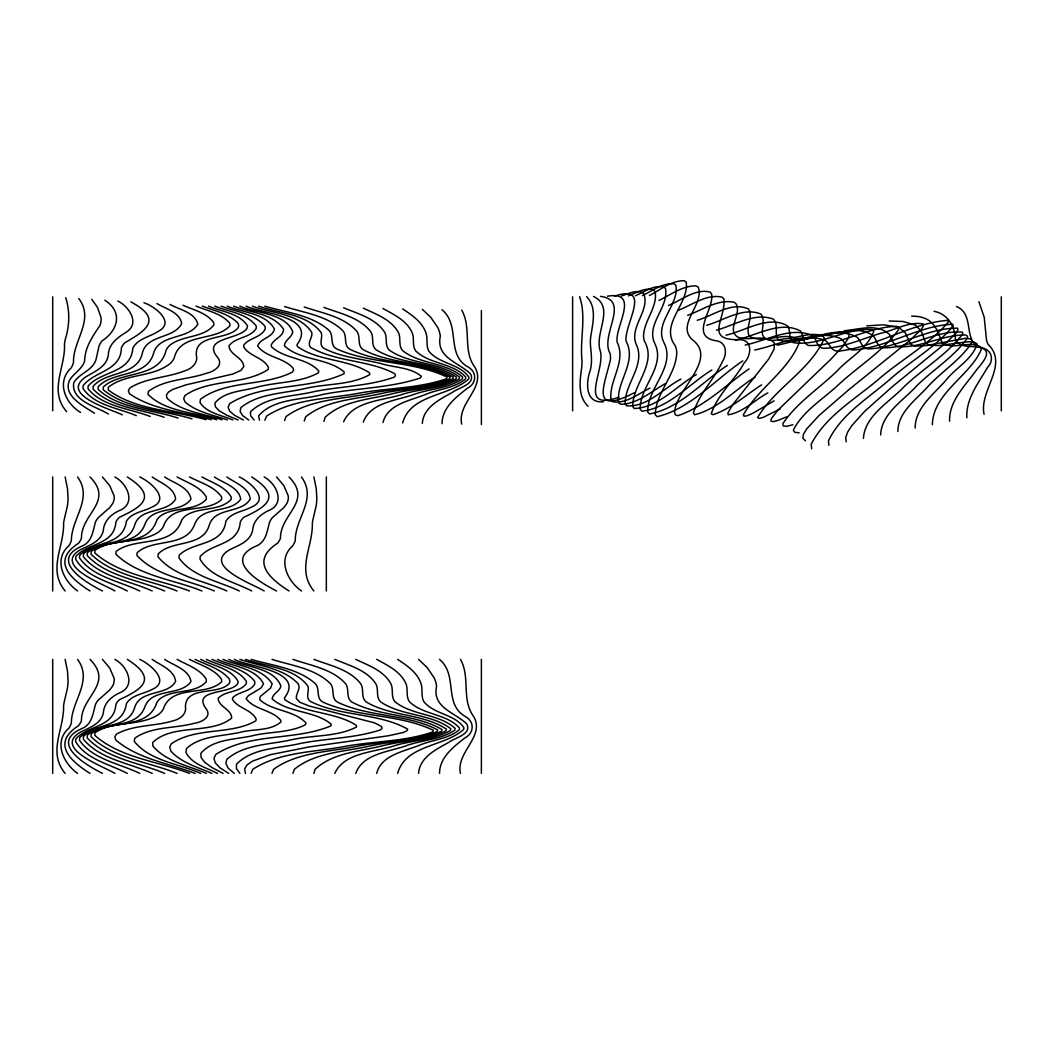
<?xml version="1.0" encoding="UTF-8"?>
<svg xmlns="http://www.w3.org/2000/svg" width="1054" height="1054" viewBox="0 0 1054 1054"><rect width="100%" height="100%" fill="white"/><g stroke="black" fill="none" stroke-linecap="round" stroke-linejoin="round"><path stroke-width="1.5" d="M461.705 424.116C457.001 402.892 486.434 387.49 475.011 367.398C462.311 350.613 471.915 328.071 461.705 310.1M460.453 773.399C455.75 752.161 485.183 736.759 473.76 716.68C461.059 699.882 470.664 677.353 460.453 659.382M442.021 423.721C442.087 407.674 456 397.239 467.423 388.215C476.448 383.854 477.251 372.536 468.635 367.306C445.275 354.855 461.112 325.778 442.021 309.718M439.518 773.399C439.571 757.352 453.497 746.904 464.906 737.892C473.944 733.518 474.735 722.201 466.131 716.97C442.772 704.533 458.609 675.443 439.518 659.382M422.338 423.339C423.405 407.187 440.098 399.242 452.522 392.299C458.49 387.74 476 384.183 470.519 373.88C458.569 362.194 435.737 357.688 440.322 336.2A28.366 28.366 0 0 0 437.858 327.662L430.796 317.359L422.338 309.323M418.583 773.399C419.65 757.246 436.343 749.302 448.767 742.359C454.722 737.8 472.232 734.243 466.764 723.94C454.801 712.254 431.969 707.748 436.567 686.259A28.366 28.366 0 0 0 434.09 677.722L427.041 667.419L418.583 659.382M402.654 422.944C410.599 394.025 449.505 396.475 468.687 378.953L468.925 377.24C459.847 363.617 439.083 363.986 428.846 351.166C425.711 345.646 428.069 338.98 426.014 333.143C422.338 322.023 411.956 315.08 402.654 308.927M397.648 773.399C405.579 744.48 444.498 746.93 463.668 729.408L463.905 727.695C454.827 714.059 434.064 714.441 423.827 701.621C420.704 696.101 423.062 689.435 421.007 683.598C417.331 672.478 406.949 665.535 397.648 659.382M382.971 422.549C387.503 403.932 410.981 400.52 426.238 394.17C439.096 388.939 454.682 388.056 465.512 378.926L465.802 377.213C453.167 362.839 429.479 364.341 415.698 350.863C411.851 345.554 414.709 338.545 412.167 332.761C406.857 320.64 393.932 314.553 382.971 308.532M376.713 773.399C381.245 754.783 404.71 751.37 419.966 745.02C432.825 739.789 448.411 738.907 459.241 729.776L459.531 728.064C446.896 713.677 423.207 715.192 409.439 701.714C405.579 696.391 408.438 689.395 405.909 683.598C400.599 671.49 387.661 665.403 376.713 659.382M363.287 422.153C370.455 401.943 397.661 400.612 415.197 393.972C430.678 388.728 448.661 388.254 462.337 378.913L462.68 377.2C446.435 362.26 419.887 364.539 402.562 350.56C398.017 345.488 401.324 338.097 398.333 332.379C391.179 319.402 375.922 314.158 363.287 308.15M355.765 773.399C362.932 753.175 390.138 751.858 407.687 745.204C423.155 739.961 441.139 739.5 454.814 730.145L455.17 728.433C438.925 713.492 412.364 715.771 395.039 701.793C390.494 696.72 393.801 689.329 390.81 683.611C383.656 670.634 368.399 665.39 355.765 659.382M343.604 421.771C353.077 400.336 384.657 400.704 404.169 393.774C422.272 388.531 442.654 388.373 459.149 378.887L459.57 377.174C439.716 361.812 410.283 364.631 389.427 350.244C384.223 345.435 387.925 337.636 384.486 331.984C375.356 318.295 357.952 313.815 343.604 307.755M334.829 773.399C344.302 751.963 375.883 752.332 395.395 745.402C413.497 740.158 433.879 740 450.387 730.514L450.796 728.801C430.954 713.439 401.521 716.259 380.652 701.885C375.448 697.063 379.15 689.263 375.711 683.624C366.594 669.922 349.19 665.443 334.829 659.382M323.921 421.376L325.172 417.252C343.143 400.375 370.297 399.545 393.142 393.577C413.866 388.359 436.672 388.425 455.974 378.86L456.448 377.148C433.023 361.456 400.665 364.644 376.291 349.941C370.441 345.409 374.499 337.175 370.639 331.602C359.467 317.307 340.047 313.499 323.921 307.36M313.894 773.399L315.146 769.275C333.117 752.398 360.27 751.568 383.116 745.6C403.84 740.382 426.646 740.435 445.947 730.883L446.422 729.17C422.997 713.479 390.639 716.667 366.265 701.964C360.415 697.432 364.473 689.197 360.613 683.624C349.441 669.33 330.021 665.522 313.894 659.382M304.237 420.981L305.647 416.87C326.753 399.624 356.515 399.4 382.101 393.379C405.474 388.188 430.73 388.439 452.798 378.847L453.325 377.134C426.343 361.166 391.021 364.618 363.143 349.638C356.7 345.383 361.074 336.713 356.792 331.219C343.538 316.437 322.168 313.196 304.237 306.964M292.959 773.399L294.369 769.288C315.475 752.042 345.238 751.818 370.824 745.797C394.183 740.606 419.452 740.843 441.521 731.252L442.048 729.552C415.065 713.584 379.743 717.023 351.865 702.043C345.422 697.801 349.796 689.132 345.514 683.638C332.26 668.855 310.89 665.601 292.959 659.382M284.554 420.586L286.121 416.475C310.35 398.979 342.721 399.229 371.074 393.182C397.068 388.03 424.802 388.425 449.623 378.821L450.203 377.108C419.676 360.916 381.364 364.552 350.007 349.322C342.985 345.369 347.622 336.252 342.945 330.837C327.583 315.647 304.329 312.88 284.554 306.569M272.024 773.399L273.592 769.288C297.821 751.779 330.192 752.029 358.544 745.982C384.539 740.83 412.272 741.226 437.094 731.621L437.673 729.921C407.147 713.729 368.834 717.366 337.478 702.135C330.455 698.17 335.093 689.052 330.416 683.651C315.054 668.447 291.8 665.68 272.024 659.382M264.87 420.203L266.596 416.093C293.921 398.399 328.901 399.044 360.046 392.984C388.662 387.872 418.886 388.399 446.448 378.794L447.094 377.095C413.049 360.705 371.693 364.473 336.872 349.019C329.296 345.343 334.158 335.778 329.111 330.455C311.615 314.922 286.517 312.564 264.87 306.187M251.089 773.399L252.802 769.288C280.14 751.594 315.106 752.24 346.252 746.179C374.881 741.067 405.105 741.594 432.654 731.99L433.299 730.29C399.255 713.901 357.899 717.669 323.091 702.214C315.515 698.552 320.376 688.973 315.317 683.651C297.834 668.117 272.722 665.759 251.089 659.382M742.78 360.903C715.06 379.506 690.541 408.741 657.274 416.659L655.232 414.868C655.654 392.615 675.785 375.382 676.773 352.945A18.234 18.234 0 0 0 675.166 345.62C659.211 324.316 689.619 303.578 686.18 281.971L684.099 280.693C671.2 280.707 660.384 289.837 649.383 295.502M727.313 365.435C702.214 381.601 679.804 408.438 649.58 413.932L647.723 412.061C646.906 388.228 676.128 366.963 664.046 342.774C653.651 322.84 679.487 305.12 675.864 285.252L673.967 283.816C662.413 282.735 652.347 290.917 642.413 295.621M749.051 368.887C725.929 384.908 704.968 406.475 677.933 415.671L675.351 414.868L674.586 412.351C675.574 389.585 718.525 359.151 692.214 339.625C675.904 324.395 704.797 304.329 698.209 287.044L695.838 285.845C682.294 285.858 670.673 294.751 658.961 300.456M711.845 369.98C689.382 383.709 668.987 408.161 641.886 411.205L640.213 409.255C639.435 386.726 665.904 366.608 654.903 343.723C645.443 324.606 668.974 307.61 665.535 288.546L663.836 286.952C653.704 284.791 644.31 291.958 635.43 295.739M755.31 376.871C735.481 389.413 717.814 409.031 694.599 414.749L693.413 413.063C698.855 393.998 714.204 379.453 722.412 361.522C726.97 354.658 727.023 343.117 717.366 341.009C688.157 337.003 714.006 310.35 711.687 294.211L710.251 292.129C695.574 288.137 681.556 300.298 668.539 305.423M696.378 374.513C676.576 385.843 658.065 407.924 634.192 408.478L632.703 406.449C632.571 384.288 657.367 363.485 644.389 341.074A17.931 17.931 0 0 1 643.599 334.579C644.771 319.718 657.551 306.991 655.206 291.839L653.691 290.087C645.101 286.899 636.287 292.946 628.447 295.858M761.581 384.868C745.692 395.052 731.16 408.754 712.978 414.696L711.266 413.814C717.471 394.67 734.361 380.573 744.111 363.024C751.607 355.488 753.123 339.164 738.933 339.665C703.835 340.442 725.877 318.795 724.006 299.178L722.28 297.215C706.773 293.473 692.004 305.12 678.104 310.377M680.897 379.058C663.809 388.017 646.985 407.7 626.484 405.75L625.193 403.642C624.719 383.287 646.286 364.513 635.984 343.867C629.449 326.345 650.621 310.087 643.559 293.223C636.616 289.139 628.303 293.855 621.465 295.976M767.852 392.852C754.848 399.94 743.07 412.47 728.156 414.789L727.932 412.891L732.635 404.828L768.814 358.874L774.137 349.045L774.4 342.919C764.98 333.512 749.407 341.615 737.8 337.161C726.18 329.612 741.673 314.566 736.311 304.145L734.309 302.3C717.985 298.822 702.438 309.955 687.682 315.33M665.43 383.59C651.372 391.284 637.71 403.919 620.964 404.275L618.79 403.01C615.312 382.457 637.446 362.378 626.076 341.18C623.849 324.737 653.19 283.552 614.482 296.095M774.11 400.836L753.017 413.181L747.194 415.75L744.071 416.238L743.32 414.894C758.34 388.135 788.484 370.916 799.564 341.957L798.866 339.599C784.084 330.679 764.637 344.763 749.513 336.384C744.717 327.86 753.702 317.649 748.617 309.112C732.029 301.036 713.136 315.726 697.261 320.284M649.962 388.135C638.395 393.59 626.432 403.906 612.901 401.811L611.096 400.283C608.237 380.902 626.708 362.102 617.157 342.207C614.522 326.911 640.713 290.601 607.512 296.214M780.382 408.833L763.096 417.424L759.051 418.425L757.628 417.529C774.98 387.832 810.539 370.191 824.294 338.347L823.319 336.292C811.699 331.364 798.603 337.702 786.627 338.677C779.183 338.993 765.981 344.184 762.543 334.658C761.423 327.873 765.573 320.06 760.922 314.092C743.175 306.582 723.755 320.508 706.826 325.238M634.495 392.668C590.003 415.684 604.061 386.515 610.424 359.862A30.395 30.395 0 0 0 610.187 353.657C599.331 335.37 631.241 300.482 600.53 296.345M786.64 416.817L778.3 420.309L773.175 421.666L770.922 421.099L771.185 418.833L777.944 410.111L830.776 359.295L842.897 346.41L848.76 337.504L849.037 334.75L847.772 332.972C824.663 328.176 801.119 346.845 778.392 339.849C773.676 333.828 779.222 324.553 773.228 319.059C754.374 312.129 734.348 325.317 716.404 330.205M725.982 335.159C745.007 331.101 768.788 314.632 787.562 325.976C791.159 330.969 788.023 338.769 793.412 342.669C820.157 346.568 845.427 327.596 872.225 329.652L873.766 331.14C868.088 348.097 849.287 357.728 837.522 370.547C819.498 388.294 796.903 402.483 782.779 423.774L783.254 425.908L786.508 426.317L792.911 424.802M735.547 340.113C755.784 335.844 779.855 320.376 800.144 330.798C804.11 335.067 802.12 343.222 808.431 345.488C838.826 346.397 866.401 326.977 896.677 326.332L898.495 327.53L898.509 329.81C882.751 351.39 859.05 365.843 839.485 383.775C823.938 398.702 803.24 410.52 793.333 430.151L794.729 432.338L799.169 432.786M745.125 345.066C766.535 340.6 791.027 326.108 812.713 335.607C816.955 339.375 816.6 347.583 823.451 348.307C843.543 347.899 862.238 338.584 881.315 333.156C894.965 330.034 909.101 321.286 923.225 323.934L923.383 325.976L921.341 329.283L910.551 339.836L848.733 389.782L819.142 415.395L806.508 429.11L803.411 434.393L802.937 438.345L805.44 440.783M754.704 350.02C777.259 345.369 802.278 331.839 825.295 340.429C829.801 343.96 831.395 351.693 838.47 351.127C876.348 347.095 910.274 323.156 947.954 320.324L948.257 322.129C929.193 344.21 902.751 358.874 880.512 377.609C856.573 398.438 825.967 415.355 811.145 444.353L811.712 448.767M619.014 397.213C576.538 412.022 605.536 369.994 600.319 351.061C593.929 333.183 615.707 307.281 593.547 296.464M777.114 345.185C797.549 341.496 820.974 329.454 841.29 338.901C845.44 342.51 846.533 350.047 853.279 349.994C887.652 347.609 918.68 325.396 952.803 324.263L953.079 326.055C936.031 346.806 911.697 360.442 891.5 377.964C869.576 397.49 841.342 413.616 828.431 440.928L828.945 445.315M799.538 340.35C817.864 337.57 839.748 327.175 857.297 337.372C861.092 341.074 861.698 348.373 868.074 348.874C898.93 348.136 927.138 327.623 957.651 328.202L957.902 329.981L956.228 332.866L946.979 342.023L892.303 386.686L864.675 411.31L851.632 425.856L847.64 432.114L845.716 437.502L846.178 441.863M821.949 335.515C838.233 333.565 858.575 325.027 873.292 335.857C876.73 339.651 876.915 346.661 882.883 347.741C910.155 348.65 935.649 329.862 962.513 332.142L962.724 333.92C946.927 354.75 923.278 368.413 904.424 386.383C889.932 401.917 864.86 415.342 863.41 438.424M844.373 330.679C858.681 329.494 877.455 323.091 889.299 334.329C892.369 338.242 892.198 344.908 897.679 346.608C920.946 348.387 942.645 334.316 965.846 335.067L967.361 336.081L967.546 337.847C954.12 357.042 932.988 369.585 916.532 386.08C903.423 400.52 881.263 413.655 880.643 434.973M866.796 325.844L883.634 324.83L898.667 327.333L905.294 332.8L910.722 344.368L914.925 346.16L926.558 345.514L965.477 338.321L970.905 338.901L972.368 341.773C961.314 359.295 942.698 370.744 928.64 385.777C916.888 399.163 897.797 412.022 897.889 431.521M889.207 321.009L903.238 321.496L915.768 325.304L921.301 331.285L925.82 343.117L929.325 345.225L939.009 345.541L968.244 341.733L974.067 342.023L977.058 343.947C972.763 359.006 955.938 367.727 946.4 379.717C934.226 393.906 915.096 407.714 915.122 428.069M603.547 401.745C584.878 403.787 585.879 382.128 590.319 370.125C592.638 361.351 590.925 352.365 590.359 343.512A44.966 44.966 0 0 1 590.622 337.57C592.519 324.145 597.447 307.61 586.564 296.582M911.631 316.16C932.052 316.002 936.874 327.333 942.092 343.222C954.134 350.323 970.879 339.414 981.906 347.886C971.63 375.343 933.106 392.259 932.355 424.63M205.952 419.676C173.884 410.388 135.716 410.401 108.285 390.006L108.338 387.292C125.65 373.314 151.789 377.661 169.615 363.986A18.234 18.234 0 0 0 174.2 358.044C180.26 332.129 215.688 342.102 230.049 325.581L229.68 323.156C221.38 313.275 207.427 310.877 196.018 306.095M192.026 418.873C162.883 409.861 127.481 409.624 103.226 389.703L103.292 386.989C120.92 370.402 159.391 378.926 166.137 350.152A15.125 15.125 0 0 1 170.405 344.803C183.238 335.014 203.83 338.07 213.922 324.895L213.593 322.432C206.452 312.709 193.449 309.981 182.988 305.252M211.314 419.716C184.055 412.035 153.146 410.217 129.405 393.656L128.364 390.691L129.813 388.004C146.506 377.477 167.481 377.872 185.544 370.547C192.118 368.492 198.376 362.457 196.334 355.053C194.845 333.696 227.387 340.626 237.967 327.992L238.784 325.752L238.059 323.288C228.744 313.473 214.423 310.877 202.276 306.095M178.086 418.069C151.868 409.36 119.221 408.768 98.18 389.4L98.233 386.699C112.818 370.692 146.229 377.846 153.436 353.762C158.904 333.459 188.139 340.192 197.796 324.224C194.99 312.3 179.272 309.692 169.957 304.408M216.663 419.769C194.173 412.088 165.359 411.89 147.916 394.288L148.443 391.363C164.991 378.939 187.691 379.927 206.768 373.169C213.461 371.878 223.619 365.738 218.007 357.938C200.352 337.254 239.666 340.034 247.071 328.229L247.532 325.936C239.574 313.13 221.38 311.76 208.534 306.108M258.612 306.174C279.218 313.486 307.425 313.828 321.312 332.853C322.959 337.926 318.308 344.447 323.749 348.215C341.325 357.464 361.851 358.834 380.916 363.59C394.117 367.648 410.467 367.187 421.323 376.252L420.348 377.978C389.124 388.346 355.211 388.083 322.985 394.42C302.155 400.098 273.46 398.307 258.586 415.908L259.508 420.151M245.49 659.382C266.043 666.787 294.132 667.314 307.992 686.286C309.612 691.279 304.949 697.708 310.35 701.384C340.297 716.615 378.979 712.754 407.727 729.184L406.739 730.87L403.221 732.517L388.399 735.771L309.244 746.904L270.496 754.651L252.499 761.133L247.097 764.861L244.62 768.933L245.49 773.399M252.354 306.161C271.668 313.512 299.797 313.46 311.813 332.537C312.893 337.662 306.622 342.748 310.614 347.425C336.318 362.075 368.637 359.849 394.736 373.643L395.553 375.408L394.262 377.148C368.834 386.186 341.061 386.251 314.698 391.495C293.434 396.791 267.149 395.764 250.549 411.692L250.588 415.711L254.159 420.098M164.16 417.265C140.828 408.873 110.973 407.832 93.121 389.097L93.174 386.396C105.743 370.876 136.862 376.357 142.25 353.591C146.242 334.276 173.831 339.256 181.683 323.552C179.747 312.168 165.518 308.73 156.927 303.565M246.096 306.161C260.654 313.512 317.9 316.187 296.964 344.75L297.491 346.621C318.519 361.456 347.925 358.729 369.44 372.787L369.796 374.565C350.547 385.54 325.765 383.406 304.408 388.676C283.223 393.616 258.401 393.353 240.879 407.582L240.075 411.376L242.578 415.526L248.797 420.059M222.025 419.808C203.606 413.642 181.631 411.824 166.901 398.096L166.44 394.921L168.521 392.035L172.737 389.44L185.886 384.881L233.026 373.986L240.971 370.376L243.764 366.608C243.263 357.253 229.68 355.066 228.942 345.91C235.437 336.911 250.154 338.189 256.188 328.479L256.267 326.121C246.939 313.354 228.573 311.773 214.792 306.121M239.89 659.382C259.35 666.036 283.262 668.012 298.045 683.677C301.299 688.815 295.502 693.545 296.438 698.71L300.113 702.399L309.481 706.114L374.499 722.846L381.35 726.364L382.141 728.064L380.823 729.737C355.211 738.287 327.478 738.208 301.049 743.307C279.613 748.564 252.776 747.484 236.491 764.203L236.425 768.577L239.89 773.399M239.838 306.147C255.832 313.407 285.687 313.025 292.814 331.905C291.866 337.596 284.672 340.007 284.369 345.817C300.337 360.837 327.438 357.635 344.131 371.93L344.026 373.735C308.532 390.296 263.829 382.483 229.732 403.616L228.138 407.173L229.614 411.06L234.581 415.329L243.448 420.006M233.58 306.134C249.903 312.669 273.144 313.354 283.539 329.217C283.447 336.845 273.829 338.69 271.247 345.014L271.51 346.779C284.527 359.203 306.951 357.517 318.835 371.074L318.255 372.892C299.837 383.024 277.057 381.759 257.005 387.161C242.987 391.258 224.713 390.994 214.884 403.115L215.385 406.752L219.14 410.757L226.57 415.144L238.085 419.953M234.291 659.382C247.94 666.971 305.7 670.515 284.382 697.972L284.883 699.724C305.95 713.98 334.816 711.582 356.252 725.257L356.555 726.957C336.911 737.22 312.353 734.888 290.878 739.895C269.468 744.691 244.067 744.243 226.808 759.354L225.885 763.557L228.231 768.221L234.291 773.399M150.221 416.462C129.734 408.425 102.725 406.765 88.075 388.794L88.114 386.093C100.986 370.797 131.118 373.34 132.83 348.031C137.876 338.545 149.813 336.964 158.113 331.43C176.031 322.353 154.635 306.266 143.897 302.722M227.308 306.134C242.499 312.656 265.753 313.091 274.422 328.98C272.709 337.702 260.443 338.097 257.637 345.923C265.845 357.675 284 357.346 293.21 368.36L293.526 370.217L292.498 372.049C263.974 386.62 226.742 379.822 200.444 399.242L200.023 402.615C207.216 413.287 221.643 415.21 232.736 419.914M189.522 590.978C158.377 578.936 120.354 575.616 94.807 552.915L95.097 550.214C113.555 537.79 139.22 544.404 158.166 532.336A18.234 18.234 0 0 0 163.251 526.816C171.552 501.533 205.978 514.536 221.709 499.332L221.564 496.895C214.146 486.329 200.458 482.719 189.522 476.961M189.522 773.399C158.377 761.357 120.354 758.037 94.807 735.336L95.097 732.635C113.555 720.211 139.22 726.825 158.166 714.757A18.234 18.234 0 0 0 163.251 709.237C171.552 683.954 205.978 696.971 221.709 681.754L221.564 679.316C214.146 668.75 200.458 665.14 189.522 659.382M228.692 659.382C244.462 667.011 273.935 667.353 280.891 686.062C279.824 691.503 272.722 693.387 272.156 698.894C288.216 713.176 314.553 710.343 331.14 724.164L330.982 725.85C294.751 741.16 249.679 732.346 215.714 754.493L213.962 758.458L215.266 762.898L220.049 767.865L228.692 773.399M221.05 306.121C235.753 311.773 254.383 313.605 265.002 326.305L265.305 328.729C261.445 337.636 249.245 337.675 243.764 345.08L243.645 346.792C249.258 356.397 263.513 357.385 268.48 367.49L268.23 369.361C243.988 385.606 209.311 378.465 184.951 395.553L183.673 398.675L185.175 402.114C196.993 412.219 213.04 415.026 227.374 419.861M201.96 590.978C173.647 579.463 138.377 576.103 115.848 554.167L116.124 551.479C135.017 536.473 172.619 548.33 181.657 520.241A14.98 14.98 0 0 1 186.347 515.287C199.904 506.645 220.128 511.506 231.221 499.24L231.089 496.75C224.739 486.447 212.012 482.6 201.96 476.961M177.085 590.978C148.759 579.463 113.489 576.103 90.973 554.167L91.25 551.479C110.143 536.473 147.744 548.33 156.782 520.241A14.98 14.98 0 0 1 161.473 515.287C175.017 506.645 195.253 511.506 206.347 499.24L206.215 496.75C199.865 486.447 187.138 482.6 177.085 476.961M177.085 773.399C148.759 761.884 113.489 758.524 90.973 736.601L91.25 733.9C110.143 718.894 147.744 730.751 156.782 702.662A14.98 14.98 0 0 1 161.473 697.708C175.017 689.066 195.253 693.927 206.347 681.661L206.215 679.171C199.865 668.882 187.138 665.021 177.085 659.382M195.109 773.399C168.574 763.307 137.692 758.827 115.65 739.895L114.86 736.733L116.52 734.058C133.871 724.533 154.859 726.562 173.462 720.712C179.997 719.223 186.874 714.019 185.438 706.562C186.044 685.667 217.546 695.469 228.968 683.796L229.956 681.674L229.416 679.171C220.866 668.75 206.834 665.074 195.109 659.382M223.105 659.382C239.153 666.405 262.077 667.828 272.143 683.73L270.628 688.051L260.285 696.496L259.64 699.645C272.617 711.424 294.303 710.014 306.042 723.07L305.397 724.744C289.903 732.754 271.194 731.555 254.383 735.297C236.636 739.803 213.435 738.393 200.8 753.412L201.116 757.562L204.66 762.24L211.854 767.51L223.105 773.399M136.295 415.658C118.575 408.003 94.531 405.526 83.016 388.478L83.055 385.79C94.096 371.021 120.96 371.272 121.381 347.925A15.56 15.56 0 0 1 124.78 342.8C146.374 330.337 163.317 319.27 130.867 301.879M214.397 590.978C188.89 580.016 156.387 576.538 136.901 555.432L137.139 552.744C152.856 538.054 185.53 548.106 194.503 524.721C201.433 504.985 229.983 514.233 240.734 499.148C238.744 486.988 223.316 483.061 214.397 476.961M164.648 590.978C139.128 580.016 106.638 576.538 87.153 555.432L87.39 552.744C103.094 538.054 135.782 548.106 144.754 524.721C151.671 504.985 180.234 514.233 190.985 499.148C188.995 486.988 173.567 483.061 164.648 476.961M164.648 773.399C139.128 762.437 106.638 758.959 87.153 737.853L87.39 735.165C103.094 720.475 135.782 730.527 144.754 707.142C151.671 687.406 180.234 696.654 190.985 681.569C188.995 669.409 173.567 665.482 164.648 659.382M217.506 659.382C232.354 666.471 255.266 667.828 263.513 683.743L261.181 687.867L248.243 695.759L246.149 698.736C254.343 709.816 271.734 709.632 280.693 720.238L280.931 721.964C270.219 731.331 253.131 728.749 239.917 732.359C222.117 736.403 200.616 735.547 186.505 748.524L185.886 752.332C191.894 764.203 206.544 767.681 217.506 773.399M200.708 773.399C178.851 763.689 149.615 760.962 134.161 741.212L134.899 738.116C151.96 726.14 174.872 728.67 194.41 723.268C200.774 722.425 211.749 717.576 206.689 709.566C190.669 688.631 230.062 694.784 237.598 683.782L238.204 681.582C231.037 668.407 213.106 665.851 200.708 659.382M226.834 590.978C204.094 580.583 174.411 576.867 157.955 556.696L158.166 554.009C171.71 539.622 202.263 547.79 209.153 525.577C214.384 506.697 241.458 514.036 250.246 499.056C248.981 487.501 235.082 482.903 226.834 476.961M152.198 590.978C129.471 580.583 99.787 576.867 83.319 556.696L83.529 554.009C97.087 539.622 127.639 547.79 134.53 525.577C139.747 506.697 166.835 514.036 175.623 499.056C174.358 487.501 160.458 482.903 152.198 476.961M211.907 659.382C226.254 665.693 244.594 668.42 254.699 681.398L254.87 683.756C250.483 692.122 238.731 691.319 232.657 697.814L232.473 699.342C237.901 708.42 251.537 709.434 256.188 719.144L255.819 720.87C230.404 735.323 195.899 726.693 171.183 743.874L169.707 747.299L170.985 751.252C181.696 762.925 197.823 767.246 211.907 773.399M152.198 773.399C129.471 763.004 99.787 759.288 83.319 739.117L83.529 736.43C97.087 722.043 127.639 730.211 134.53 707.998C139.747 689.118 166.835 696.457 175.623 681.477C174.358 669.922 160.458 665.324 152.198 659.382M934.042 311.325C947.52 313.789 954.845 326.134 955.385 338.901C959.298 349.203 973.04 345.04 981.458 347.86C991.564 349.111 994.633 360.046 987.664 367.24C978.56 382.879 965.846 398.636 966.834 417.727M206.307 773.399C188.31 765.547 166.071 761.739 152.909 746.074L152.672 742.543C172.672 723.097 210.998 735.06 231.682 718.051C231.656 709.184 218.56 706.944 218.138 698.354C225.437 690.436 239.561 692.755 246.241 683.769L246.452 681.49C237.756 668.407 219.68 665.785 206.307 659.382M122.356 414.854C111.447 409.387 58.378 394.749 86.388 376.515C95.203 371.351 106.955 366.41 108.325 354.842C108.615 344.21 117.468 337.57 125.729 332.497C140.63 323.96 129.273 306.609 117.85 301.036M239.271 590.978C219.272 581.162 192.474 577.091 178.996 557.961L179.18 555.274C192.908 541.124 222.71 546.262 225.885 521.203C231.458 512.178 243.382 511.651 251.932 506.842C270.377 498.885 249.363 481.441 239.271 476.961M139.76 590.978C119.774 581.162 92.976 577.091 79.498 557.961L79.682 555.274C93.398 541.124 123.213 546.262 126.388 521.203C131.961 512.178 143.871 511.651 152.435 506.842C170.867 498.885 149.866 481.441 139.76 476.961M139.76 773.399C119.774 763.597 92.976 759.512 79.498 740.382L79.682 737.695C93.398 723.545 123.213 728.696 126.388 703.624C131.961 694.599 143.871 694.072 152.435 689.263C170.867 681.306 149.866 663.862 139.76 659.382M251.708 590.978C234.383 581.782 210.602 577.17 200.049 559.226L200.207 556.538C211.946 542.757 238.665 545.274 240.246 522.099A14.835 14.835 0 0 1 243.869 517.277C267.202 506.394 282.248 496.487 251.708 476.961M127.323 590.978C110.011 581.782 86.217 577.17 75.664 559.226L75.822 556.538C87.574 542.757 114.293 545.274 115.861 522.099A14.835 14.835 0 0 1 119.484 517.277C142.817 506.394 157.876 496.487 127.323 476.961M127.323 773.399C110.011 764.203 86.217 759.591 75.664 741.647L75.822 738.959C87.574 725.178 114.293 727.695 115.861 704.52A14.835 14.835 0 0 1 119.484 699.698C142.817 688.815 157.876 678.908 127.323 659.382M108.43 414.051C96.691 406.66 70.671 400.744 73.767 382.707C78.246 374.921 87.627 372.088 93.055 365.171A18.906 18.906 0 0 0 95.927 359.875L99.05 346.028A17.47 17.47 0 0 1 102.001 340.943C117.784 330.587 123.489 312.287 104.82 300.192M264.146 590.978C254.04 584.43 201.288 565.985 229.93 549.582C238.915 545.221 250.852 541.176 252.683 529.846C253.421 520.663 260.509 514.339 268.414 510.663C285.911 503.891 276.78 483.746 264.146 476.961M114.886 590.978C104.794 584.43 52.028 565.985 80.671 549.582C89.656 545.221 101.606 541.176 103.424 529.846C104.162 520.663 111.25 514.339 119.155 510.663C136.664 503.891 127.521 483.746 114.886 476.961M114.886 773.399C104.794 766.851 52.028 748.406 80.671 732.003C89.656 727.642 101.606 723.611 103.424 712.28C104.162 703.084 111.25 696.773 119.155 693.084C136.664 686.312 127.521 666.168 114.886 659.382M276.583 590.978C259.086 582.124 222.315 560.109 257.057 545.682C266.293 541.282 267.123 530.821 269.547 522.244A16.377 16.377 0 0 1 272.643 517.422L283.816 507.62L286.82 503.548A12.688 12.688 0 0 0 288.243 495.867L283.869 485.617L276.583 476.961M102.449 590.978C84.952 582.124 48.181 560.109 82.937 545.682C92.159 541.282 92.989 530.821 95.413 522.244A16.377 16.377 0 0 1 98.509 517.422L109.695 507.62L112.686 503.548A12.688 12.688 0 0 0 114.109 495.867L109.735 485.617L102.449 476.961M102.449 773.399C84.952 764.545 48.181 742.53 82.937 728.103C92.159 723.716 92.989 713.242 95.413 704.665A16.377 16.377 0 0 1 98.509 699.843L109.695 690.054L112.686 685.97A12.688 12.688 0 0 0 114.109 678.289L109.735 668.038L102.449 659.382M94.491 413.247C83.977 406.212 62.37 395.961 69.63 380.072C73.833 373.195 81.975 369.243 84.584 361.298C84.873 347.24 92.594 336.437 100.051 325.304A17.668 17.668 0 0 0 100.973 317.333L97.469 307.36L91.79 299.349M289.02 590.978C267.821 577.632 250.918 560.464 277.571 543.232A19.407 19.407 0 0 0 280.469 538.225C280.272 513.614 313.157 501.638 289.02 476.961M90.012 590.978C68.826 577.632 51.909 560.464 78.563 543.232A19.407 19.407 0 0 0 81.461 538.225C81.118 513.522 114.267 501.757 90.012 476.961M90.012 773.399C68.826 760.053 51.909 742.886 78.563 725.653A19.407 19.407 0 0 0 81.461 720.646C81.263 696.035 114.148 684.059 90.012 659.382M956.465 306.49C975.74 314.474 961.92 342.669 981.511 347.899C994.423 352.194 978.902 366.094 975.016 371.996C964.212 386.66 948.943 401.666 949.588 421.178M80.565 412.443C64.926 403.036 56.191 381.798 71.158 367.925A25.072 25.072 0 0 0 73.49 362.681C72.7 340.337 95.018 319.968 78.76 298.506M301.457 590.978C286.952 580.675 277.176 559.279 292.854 545.682A23.346 23.346 0 0 0 295.252 540.636C294.988 518.081 317.557 499.109 301.457 476.961M77.574 590.978C63.069 580.675 53.293 559.279 68.971 545.682A23.346 23.346 0 0 0 71.369 540.636C71.329 518.423 93.345 498.674 77.574 476.961M77.574 773.399C63.069 763.096 53.293 741.7 68.971 728.103A23.346 23.346 0 0 0 71.369 723.057C71.329 700.844 93.345 681.095 77.574 659.382M588.079 406.291C577.447 396.146 579.937 380.402 581.703 367.345A75.058 75.058 0 0 0 582.058 361.43C579.95 342.945 584.667 324.474 581.966 306.082A64.307 64.307 0 0 0 579.581 296.701M66.626 411.64C48.286 390.454 65.73 367.411 64.465 344.078A48.313 48.313 0 0 1 65.414 338.848C69.59 325.502 69.986 311.062 65.73 297.663M313.894 590.978C296.042 569.371 313.104 546.67 312.34 523.258A47.101 47.101 0 0 1 313.301 518.107L316.121 506.144A55.295 55.295 0 0 0 316.819 498.397L316.279 488.832L313.894 476.961M65.137 590.978C47.285 569.371 64.347 546.67 63.583 523.258A47.101 47.101 0 0 1 64.544 518.107L67.364 506.144A55.295 55.295 0 0 0 68.062 498.397L67.522 488.832L65.137 476.961M65.137 773.399C47.285 751.805 64.347 729.091 63.583 705.679A47.101 47.101 0 0 1 64.544 700.528L67.364 688.565A55.295 55.295 0 0 0 68.062 680.818L67.522 671.253L65.137 659.382M978.876 301.655L984.199 317.175L986.491 339.849A16.627 16.627 0 0 0 988.099 344.355C1009.231 364.842 978.955 390.323 984.067 414.275M1001.3 296.82L1001.3 410.836M572.612 296.82L572.612 410.836M481.388 310.495L481.388 424.512M481.388 659.382L481.388 773.399M326.332 476.961L326.332 590.978M52.7 296.82L52.7 410.836M52.7 476.961L52.7 590.978M52.7 659.382L52.7 773.399"/></g></svg>
